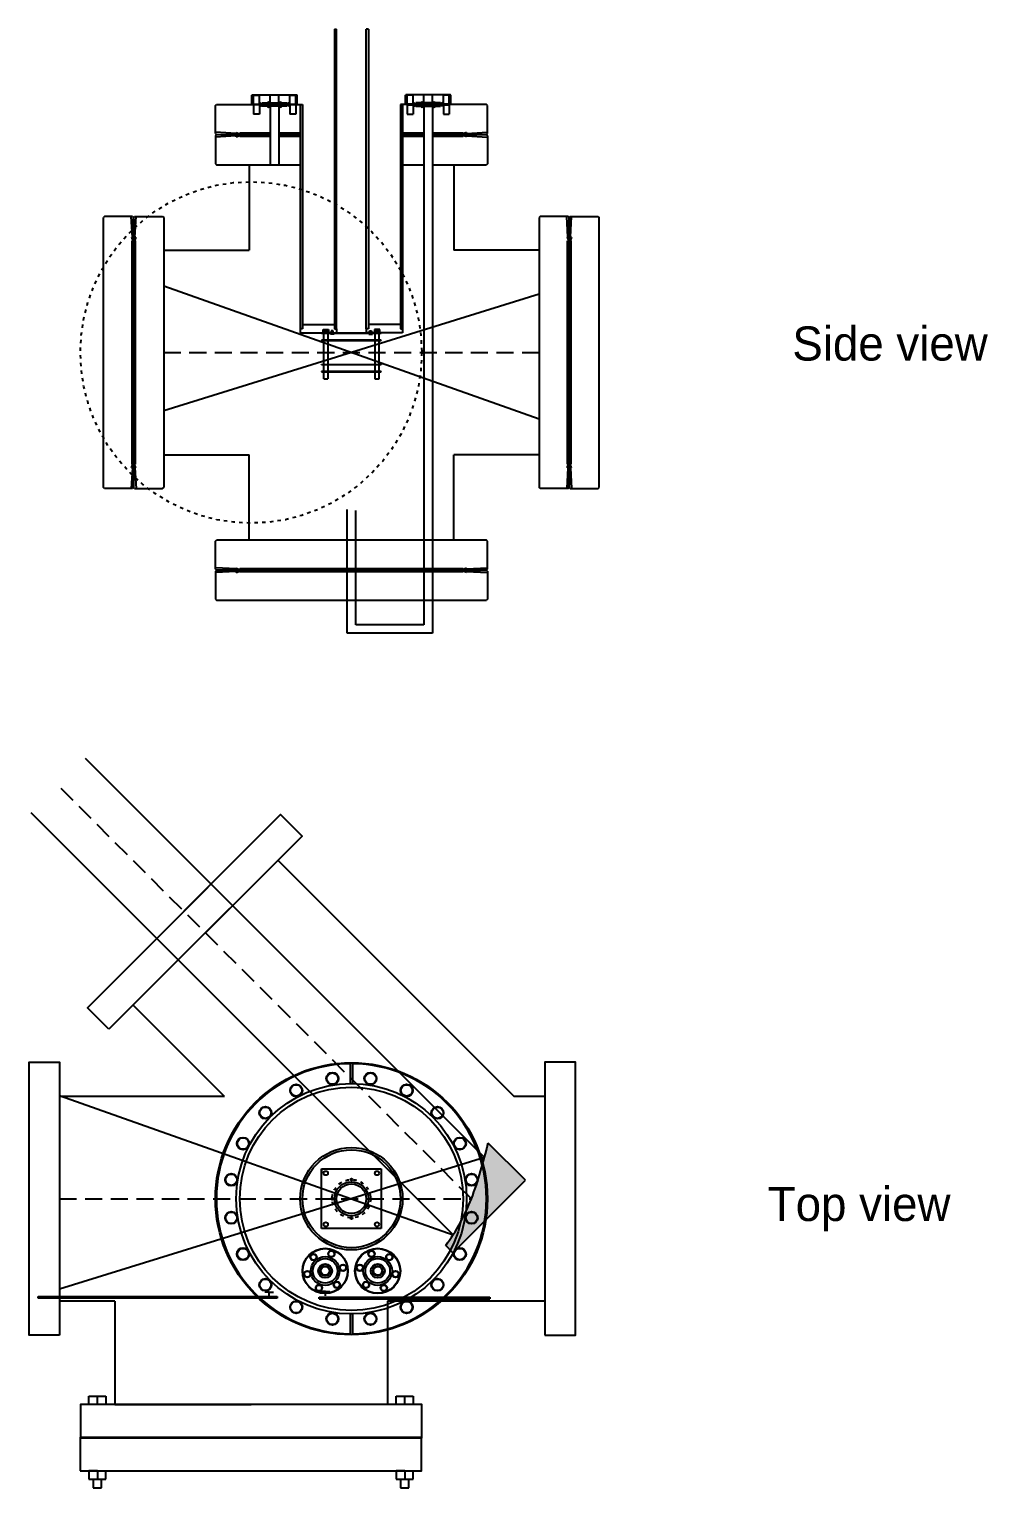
# Model space of a CAD drawing. Header units: inches. Extents: x -25 to 257, y -83 to 99.
# Drawn here: x 173.29 to 201.37, y 51.95 to 94.68 of the extents above; entities that cross this region are included whole.
import ezdxf

# ---------------------------------------------------------------- set-up
doc = ezdxf.new("R2010")
doc.units = ezdxf.units.IN
doc.header["$MEASUREMENT"] = 0
doc.linetypes.add('DASHED', pattern=[0.75, 0.5, -0.25])
doc.linetypes.add('DOT2', pattern=[0.125, 0, -0.125])
doc.layers.add('3INCH', color=92, linetype='Continuous')

# ---------------------------------------------------------------- blocks, each defined once
blk = doc.blocks.new('slit01-1')
h = blk.add_hatch()
h.set_pattern_fill('ANSI31', color=256, style=0)
h.paths.add_polyline_path([(70.311, 30.318), (75.311, 30.318), (75.311, 30.268), (70.311, 30.268)])
blk.add_hatch(color=256).paths.add_polyline_path([(70.311, 30.318), (75.311, 30.318), (75.311, 30.268), (70.311, 30.268)])
for p, q in [((70.311, 30.268), (70.311, 30.318)), ((70.311, 30.318), (75.311, 30.318)), ((70.311, 30.268), (75.311, 30.268)), ((75.311, 30.318), (75.311, 30.268))]:
    blk.add_line(p, q)
blk = doc.blocks.new('slit01-2')
blk.add_hatch(color=256).paths.add_polyline_path([(62.511, 30.318), (69.511, 30.318), (69.511, 30.268), (62.511, 30.268)])
for p, q in [((62.511, 30.268), (62.511, 30.318)), ((62.511, 30.318), (69.511, 30.318)), ((69.511, 30.268), (62.511, 30.268)), ((69.511, 30.318), (69.511, 30.268))]:
    blk.add_line(p, q)

msp = doc.modelspace()

# ---------------------------------------------------------------- hatches: boundary and pattern name
h = msp.add_hatch(color=256)
h.dxf.hatch_style = 1
h.set_gradient(color1=(255, 127, 0), color2=(255, 255, 0), tint=1)
edge = h.paths.add_edge_path()
edge.add_spline(control_points=[(186.73726, 62.05047), (186.59608, 61.49989), (186.32535, 60.4441), (185.80389, 59.4697), (185.49275, 59.05233)], knot_values=[0.9878447, 0.9878447, 0.9878447, 0.9878447, 2.69001425, 4.25192755, 4.25192755, 4.25192755, 4.25192755], degree=3, periodic=0)
edge.add_line((185.49275, 59.05233), (185.70488, 58.8402))
edge.add_line((185.70488, 58.8402), (187.8262, 60.96152))
edge.add_line((187.8262, 60.96152), (186.73726, 62.05047))

# ---------------------------------------------------------------- linework, layer by layer
for p, q in [((182.23178, 94.6824), (182.23178, 86.0324)), ((182.23178, 94.6824), (182.29678, 94.6824)), ((182.29678, 85.9074), (182.29678, 94.6824)), ((183.23178, 94.6824), (183.16678, 94.6824)), ((183.16678, 85.9074), (183.16678, 94.6824)), ((183.23178, 94.6824), (183.23178, 86.0324)), ((181.23178, 92.4724), (181.23178, 85.9074)), ((181.23178, 92.4724), (181.29678, 92.4724)), ((181.29678, 92.4724), (181.29678, 86.0324)), ((184.23178, 92.4724), (184.16678, 92.4724)), ((184.16678, 92.4724), (184.16678, 86.0324)), ((184.23178, 92.4724), (184.23178, 85.9074)), ((179.73178, 90.7124), (179.73178, 88.2124)), ((185.73178, 90.7124), (185.73178, 88.2124)), ((177.23178, 88.2124), (179.73178, 88.2124)), ((188.23178, 88.2124), (185.73178, 88.2124)), ((181.29678, 85.9074), (181.23178, 85.9074)), ((181.23178, 85.9074), (181.23178, 85.7824)), ((181.29678, 86.0324), (182.23178, 86.0324)), ((181.29678, 86.0324), (181.29678, 85.9074)), ((182.23178, 86.0324), (182.23178, 85.9074)), ((182.23178, 85.9074), (182.29678, 85.9074)), ((182.29678, 85.9074), (182.29678, 85.7824)), ((183.23178, 85.9074), (183.16678, 85.9074)), ((183.16678, 85.9074), (183.16678, 85.7824)), ((184.16678, 86.0324), (183.23178, 86.0324)), ((183.23178, 86.0324), (183.23178, 85.9074)), ((184.16678, 86.0324), (184.16678, 85.9074)), ((184.16678, 85.9074), (184.23178, 85.9074)), ((184.23178, 85.9074), (184.23178, 85.7824)), ((181.23178, 85.7824), (182.29678, 85.7824)), ((181.85678, 85.7724), (181.85678, 85.7824)), ((181.85678, 85.7824), (183.60678, 85.7824)), ((183.60678, 85.7724), (181.85678, 85.7724)), ((183.60678, 85.5724), (181.85678, 85.5724)), ((181.85678, 85.5724), (181.85678, 85.5624)), ((181.85678, 85.5624), (183.60678, 85.5624)), ((181.90365, 85.7824), (181.90365, 85.8824)), ((181.90365, 85.8824), (182.0599, 85.8824)), ((181.9193, 84.4424), (181.9193, 85.8324)), ((181.9193, 85.8324), (182.0443, 85.8324)), ((182.10678, 85.7824), (182.04428, 85.7824)), ((182.0443, 85.8324), (182.0443, 84.4424)), ((182.0599, 85.8824), (182.0599, 85.7824)), ((182.11428, 85.7474), (182.11428, 85.7724)), ((182.22428, 85.7474), (182.11428, 85.7474)), ((182.19928, 85.8449), (182.13928, 85.8449)), ((182.13928, 85.8449), (182.13928, 85.7824)), ((182.19928, 85.7824), (182.19928, 85.8449)), ((182.22428, 85.7474), (182.22428, 85.7724)), ((184.23178, 85.7824), (183.16678, 85.7824)), ((183.23928, 85.7474), (183.23928, 85.7724)), ((183.23928, 85.7474), (183.34928, 85.7474)), ((183.26428, 85.7824), (183.26428, 85.8449)), ((183.26428, 85.8449), (183.32428, 85.8449)), ((183.32428, 85.8449), (183.32428, 85.7824)), ((183.34928, 85.7474), (183.34928, 85.7724)), ((183.5599, 85.8824), (183.40365, 85.8824)), ((183.40365, 85.8824), (183.40365, 85.7824)), ((183.54425, 85.8324), (183.41925, 85.8324)), ((183.41925, 85.8324), (183.41925, 84.4424)), ((183.54425, 84.4424), (183.54425, 85.8324)), ((183.5599, 85.7824), (183.5599, 85.8824)), ((183.60678, 85.7824), (183.60678, 85.7724)), ((183.60678, 85.5624), (183.60678, 85.5724)), ((181.85678, 84.8524), (181.85678, 84.8624)), ((181.85678, 84.8624), (183.60678, 84.8624)), ((183.60678, 84.8524), (181.85678, 84.8524)), ((183.60678, 84.6524), (181.85678, 84.6524)), ((181.85678, 84.6524), (181.85678, 84.6424)), ((181.85678, 84.6424), (183.60678, 84.6424)), ((182.10678, 84.6424), (182.04428, 84.6424)), ((183.60678, 84.8624), (183.60678, 84.8524)), ((183.60678, 84.6424), (183.60678, 84.6524)), ((181.9193, 84.4424), (182.0443, 84.4424)), ((183.41925, 84.4424), (183.54425, 84.4424)), ((177.23178, 82.2124), (179.73178, 82.2124)), ((179.73178, 79.7124), (179.73178, 82.2124)), ((188.23178, 82.2124), (185.73178, 82.2124)), ((185.73178, 79.7124), (185.73178, 82.2124)), ((182.60678, 76.98691), (182.60678, 80.60972)), ((182.85678, 77.23691), (182.85678, 80.58407)), ((185.10778, 76.98691), (182.60678, 76.98691)), ((184.85578, 77.23691), (182.85678, 77.23691)), ((187.8262, 60.96152), (186.73726, 62.05047)), ((181.85678, 59.54587), (181.85678, 61.29587)), ((181.85678, 61.29587), (183.60678, 61.29587)), ((181.85678, 61.29587), (181.85678, 61.17087)), ((183.60678, 61.29587), (183.60678, 59.54587)), ((185.70488, 58.8402), (187.8262, 60.96152)), ((183.60678, 59.54587), (181.85678, 59.54587)), ((185.70488, 58.8402), (185.49275, 59.05233)), ((181.97365, 57.70641), (181.84865, 57.70641)), ((181.97365, 57.58141), (181.97365, 57.70641)), ((181.97365, 57.70641), (182.09865, 57.70641)), ((180.32022, 57.68333), (180.19522, 57.68333)), ((180.32022, 57.55833), (180.32022, 57.68333)), ((180.32022, 57.68333), (180.44522, 57.68333)), ((175.03862, 54.39087), (175.03862, 54.64087)), ((175.03862, 54.64087), (175.53862, 54.64087)), ((175.28862, 54.39087), (175.28862, 54.64087)), ((175.53862, 54.64087), (175.53862, 54.39087)), ((175.79835, 54.39087), (179.79835, 54.39087)), ((184.04178, 54.39087), (184.04178, 54.64087)), ((184.04178, 54.64087), (184.54178, 54.64087)), ((184.29178, 54.39087), (184.29178, 54.64087)), ((184.54178, 54.39087), (184.29178, 54.39087)), ((184.54178, 54.64087), (184.54178, 54.39087)), ((174.78888, 52.45368), (175.28888, 52.45368)), ((175.28862, 52.45468), (175.03862, 52.45468)), ((175.03862, 52.45468), (175.03862, 52.20468)), ((175.03862, 52.45468), (175.53862, 52.45468)), ((175.03862, 52.20468), (175.53862, 52.20468)), ((175.03862, 52.20468), (175.16362, 52.20468)), ((175.16362, 52.20468), (175.16362, 51.95468)), ((175.28862, 52.45468), (175.28862, 52.20468)), ((175.41362, 51.95468), (175.41362, 52.20468)), ((175.53862, 52.20468), (175.53862, 52.45468)), ((183.79178, 52.45368), (184.29178, 52.45368)), ((184.29178, 52.45368), (184.04178, 52.45368)), ((184.04178, 52.45368), (184.04178, 52.20368)), ((184.04178, 52.45368), (184.54178, 52.45368)), ((184.04178, 52.20368), (184.54178, 52.20368)), ((184.04178, 52.20368), (184.16678, 52.20368)), ((184.16678, 52.20368), (184.16678, 51.95368)), ((184.29178, 52.45368), (184.29178, 52.20368)), ((184.41678, 51.95368), (184.41678, 52.20368)), ((184.54178, 52.20368), (184.54178, 52.45368)), ((175.16362, 51.95468), (175.41362, 51.95468)), ((184.16678, 51.95368), (184.41678, 51.95368))]:
    msp.add_line(p, q)
at = {"color": 7, "linetype": 'Continuous'}
for p, q in [((179.81678, 92.7474), (179.82678, 92.7574)), ((179.81678, 92.4824), (179.81678, 92.7474)), ((179.82678, 92.7574), (181.13678, 92.7574)), ((179.86478, 92.7474), (179.85478, 92.7574)), ((179.86478, 92.4824), (179.86478, 92.7474)), ((179.86478, 92.7474), (180.03678, 92.7474)), ((180.03678, 92.7474), (180.04678, 92.7574)), ((180.03678, 92.4824), (180.03678, 92.7474)), ((180.35578, 92.5224), (180.35578, 92.7574)), ((180.60778, 92.5224), (180.60778, 92.7574)), ((180.92678, 92.7474), (180.91678, 92.7574)), ((180.92678, 92.7474), (181.09878, 92.7474)), ((180.92678, 92.4824), (180.92678, 92.7474)), ((181.09878, 92.7474), (181.10878, 92.7574)), ((181.09878, 92.4824), (181.09878, 92.7474)), ((181.14678, 92.7474), (181.13678, 92.7574)), ((181.14678, 92.4824), (181.14678, 92.7474)), ((184.31678, 92.7474), (184.32678, 92.7574)), ((184.31678, 92.4824), (184.31678, 92.7474)), ((185.63678, 92.7574), (184.32678, 92.7574)), ((184.36478, 92.7474), (184.35478, 92.7574)), ((184.53678, 92.7474), (184.36478, 92.7474)), ((184.36478, 92.4824), (184.36478, 92.7474)), ((184.53678, 92.7474), (184.54678, 92.7574)), ((184.53678, 92.4824), (184.53678, 92.7474)), ((184.85578, 92.5224), (184.85578, 92.7574)), ((185.10778, 92.5224), (185.10778, 92.7574)), ((185.42678, 92.7474), (185.41678, 92.7574)), ((185.42678, 92.4824), (185.42678, 92.7474)), ((185.59878, 92.7474), (185.42678, 92.7474)), ((185.59878, 92.7474), (185.60878, 92.7574)), ((185.59878, 92.4824), (185.59878, 92.7474)), ((185.64678, 92.7474), (185.63678, 92.7574)), ((185.64678, 92.4824), (185.64678, 92.7474)), ((178.74678, 92.4424), (178.77678, 92.4724)), ((178.74678, 91.66242), (178.74678, 92.4424)), ((178.77678, 92.4724), (181.23178, 92.4724)), ((179.82678, 92.4724), (179.81678, 92.4824)), ((179.82678, 92.4724), (181.13678, 92.4724)), ((179.85478, 92.4724), (179.86478, 92.4824)), ((179.85478, 92.4724), (179.86478, 92.4624)), ((179.86478, 92.4824), (180.03678, 92.4824)), ((180.03678, 92.4624), (179.86478, 92.4624)), ((179.86478, 92.4624), (179.86478, 92.1974)), ((180.04678, 92.4724), (180.03678, 92.4824)), ((180.04678, 92.4724), (180.03678, 92.4624)), ((180.03678, 92.4624), (180.03678, 92.1974)), ((180.05978, 92.52097), (180.05978, 92.4724)), ((180.05978, 92.52097), (180.12178, 92.4984)), ((180.05978, 92.42384), (180.05978, 92.4724)), ((180.05978, 92.42384), (180.12178, 92.4464)), ((180.12178, 92.5224), (180.12178, 92.4984)), ((180.12178, 92.5224), (180.84178, 92.5224)), ((180.84178, 92.4984), (180.12178, 92.4984)), ((180.12178, 92.4464), (180.84178, 92.4464)), ((180.12178, 92.4224), (180.12178, 92.4464)), ((180.84178, 92.4224), (180.12178, 92.4224)), ((180.35578, 92.4224), (180.35578, 90.7124)), ((180.60778, 92.4224), (180.60778, 90.7124)), ((180.84178, 92.5224), (180.84178, 92.4984)), ((180.90378, 92.52097), (180.84178, 92.4984)), ((180.84178, 92.4224), (180.84178, 92.4464)), ((180.90378, 92.42384), (180.84178, 92.4464)), ((180.90378, 92.52097), (180.90378, 92.4724)), ((180.90378, 92.42384), (180.90378, 92.4724)), ((180.91678, 92.4724), (180.92678, 92.4824)), ((180.91678, 92.4724), (180.92678, 92.4624)), ((180.92678, 92.4824), (181.09878, 92.4824)), ((180.92678, 92.4624), (180.92678, 92.1974)), ((181.09878, 92.4624), (180.92678, 92.4624)), ((181.10878, 92.4724), (181.09878, 92.4824)), ((181.10878, 92.4724), (181.09878, 92.4624)), ((181.09878, 92.4624), (181.09878, 92.1974)), ((181.13678, 92.4724), (181.14678, 92.4824)), ((186.68678, 92.4724), (184.23178, 92.4724)), ((184.32678, 92.4724), (184.31678, 92.4824)), ((185.63678, 92.4724), (184.32678, 92.4724)), ((184.35478, 92.4724), (184.36478, 92.4824)), ((184.35478, 92.4724), (184.36478, 92.4624)), ((184.53678, 92.4824), (184.36478, 92.4824)), ((184.36478, 92.4624), (184.36478, 92.1974)), ((184.36478, 92.4624), (184.53678, 92.4624)), ((184.54678, 92.4724), (184.53678, 92.4824)), ((184.54678, 92.4724), (184.53678, 92.4624)), ((184.53678, 92.4624), (184.53678, 92.1974)), ((184.55978, 92.52097), (184.62178, 92.4984)), ((184.55978, 92.52097), (184.55978, 92.4724)), ((184.55978, 92.42384), (184.55978, 92.4724)), ((184.55978, 92.42384), (184.62178, 92.4464)), ((185.34178, 92.5224), (184.62178, 92.5224)), ((184.62178, 92.5224), (184.62178, 92.4984)), ((184.62178, 92.4984), (185.34178, 92.4984)), ((184.62178, 92.4224), (184.62178, 92.4464)), ((185.34178, 92.4464), (184.62178, 92.4464)), ((184.62178, 92.4224), (185.34178, 92.4224)), ((184.85578, 92.4224), (184.85578, 77.23691)), ((184.85578, 92.4224), (184.85578, 91.5924)), ((185.10778, 92.4224), (185.10778, 76.98691)), ((185.10778, 92.4224), (185.10778, 91.5924)), ((185.34178, 92.5224), (185.34178, 92.4984)), ((185.40378, 92.52097), (185.34178, 92.4984)), ((185.40378, 92.42384), (185.34178, 92.4464)), ((185.34178, 92.4224), (185.34178, 92.4464)), ((185.40378, 92.52097), (185.40378, 92.4724)), ((185.40378, 92.42384), (185.40378, 92.4724)), ((185.41678, 92.4724), (185.42678, 92.4824)), ((185.41678, 92.4724), (185.42678, 92.4624)), ((185.59878, 92.4824), (185.42678, 92.4824)), ((185.42678, 92.4624), (185.59878, 92.4624)), ((185.42678, 92.4624), (185.42678, 92.1974)), ((185.60878, 92.4724), (185.59878, 92.4824)), ((185.60878, 92.4724), (185.59878, 92.4624)), ((185.59878, 92.4624), (185.59878, 92.1974)), ((185.63678, 92.4724), (185.64678, 92.4824)), ((186.71678, 92.4424), (186.68678, 92.4724)), ((186.71678, 91.66242), (186.71678, 92.4424)), ((180.03678, 92.1974), (179.86478, 92.1974)), ((181.09878, 92.1974), (180.92678, 92.1974)), ((184.36478, 92.1974), (184.53678, 92.1974)), ((185.42678, 92.1974), (185.59878, 92.1974)), ((179.35678, 91.63045), (178.74678, 91.66242)), ((179.35678, 91.55436), (178.74678, 91.52239)), ((178.74678, 91.52239), (178.74678, 90.7424)), ((178.7469, 91.6224), (178.7469, 91.66242)), ((178.7469, 91.6224), (178.7769, 91.5924)), ((178.7769, 91.5924), (178.7469, 91.5624)), ((178.7469, 91.5624), (178.7469, 91.52239)), ((178.7769, 91.5924), (180.35578, 91.5924)), ((178.7769, 91.5924), (180.35578, 91.5924)), ((178.7769, 91.5924), (180.35578, 91.5924)), ((179.35678, 91.65662), (179.35678, 91.63045)), ((179.35678, 91.65662), (179.46178, 91.6184)), ((179.35678, 91.52819), (179.46178, 91.5664)), ((179.35678, 91.52819), (179.35678, 91.55436)), ((179.35692, 91.63045), (179.35692, 91.5924)), ((179.35692, 91.55436), (179.35692, 91.5924)), ((179.46178, 91.6424), (179.46178, 91.6184)), ((179.46178, 91.6424), (180.35578, 91.6424)), ((179.46178, 91.6184), (180.35578, 91.6184)), ((179.46178, 91.5424), (179.46178, 91.5664)), ((180.35578, 91.5664), (179.46178, 91.5664)), ((180.35578, 91.5424), (179.46178, 91.5424)), ((180.60778, 91.6424), (181.23178, 91.6424)), ((180.60778, 91.6184), (181.23178, 91.6184)), ((180.60778, 91.5924), (181.23178, 91.5924)), ((180.60778, 91.5924), (181.23178, 91.5924)), ((180.60778, 91.5924), (181.23178, 91.5924)), ((181.23178, 91.5664), (180.60778, 91.5664)), ((181.23178, 91.5424), (180.60778, 91.5424)), ((184.23178, 91.6424), (184.85578, 91.6424)), ((184.23178, 91.6184), (184.85578, 91.6184)), ((184.23178, 91.5924), (184.85578, 91.5924)), ((184.23178, 91.5924), (184.85578, 91.5924)), ((184.23178, 91.5924), (184.85578, 91.5924)), ((184.85578, 91.5664), (184.23178, 91.5664)), ((184.85578, 91.5424), (184.23178, 91.5424)), ((185.10778, 91.6424), (186.00178, 91.6424)), ((185.10778, 91.6184), (186.00178, 91.6184)), ((185.10778, 91.5924), (186.68666, 91.5924)), ((185.10778, 91.5924), (186.68666, 91.5924)), ((185.10778, 91.5924), (186.68666, 91.5924)), ((186.00178, 91.5664), (185.10778, 91.5664)), ((186.00178, 91.5424), (185.10778, 91.5424)), ((186.10678, 91.65662), (186.00178, 91.6184)), ((186.00178, 91.6424), (186.00178, 91.6184)), ((186.00178, 91.5424), (186.00178, 91.5664)), ((186.10678, 91.52819), (186.00178, 91.5664)), ((186.10663, 91.63045), (186.10663, 91.5924)), ((186.10663, 91.55436), (186.10663, 91.5924)), ((186.10678, 91.63045), (186.71678, 91.66242)), ((186.10678, 91.65662), (186.10678, 91.63045)), ((186.10678, 91.52819), (186.10678, 91.55436)), ((186.10678, 91.55436), (186.71678, 91.52239)), ((186.68666, 91.5924), (186.71666, 91.6224)), ((186.71666, 91.5624), (186.68666, 91.5924)), ((186.71666, 91.6224), (186.71666, 91.66242)), ((186.71666, 91.5624), (186.71666, 91.52239)), ((186.71678, 91.52239), (186.71678, 90.7424)), ((178.74678, 90.7424), (178.77678, 90.7124)), ((178.77678, 90.7124), (181.23178, 90.7124)), ((184.23178, 90.7124), (184.85578, 90.7124)), ((185.10778, 90.7124), (186.68678, 90.7124)), ((186.71678, 90.7424), (186.68678, 90.7124)), ((175.50178, 89.1974), (175.47178, 89.1674)), ((175.47178, 81.2574), (175.47178, 89.1674)), ((176.28176, 89.1974), (175.50178, 89.1974)), ((176.31373, 88.5874), (176.28176, 89.1974)), ((176.32178, 89.19728), (176.28177, 89.19728)), ((176.32178, 89.19728), (176.35178, 89.16728)), ((176.35178, 89.16728), (176.38178, 89.19728)), ((176.35178, 89.16728), (176.35178, 81.25753)), ((176.35178, 81.25753), (176.35178, 89.16728)), ((176.38178, 89.19728), (176.42179, 89.19728)), ((176.38983, 88.5874), (176.4218, 89.1974)), ((176.4218, 89.1974), (177.20178, 89.1974)), ((177.20178, 89.1974), (177.23178, 89.1674)), ((177.23178, 89.1674), (177.23178, 81.2574)), ((188.26178, 89.1974), (188.23178, 89.1674)), ((188.23178, 89.1674), (188.23178, 81.2574)), ((189.04176, 89.1974), (188.26178, 89.1974)), ((189.07373, 88.5874), (189.04176, 89.1974)), ((189.08178, 89.19728), (189.04177, 89.19728)), ((189.11178, 89.16728), (189.08178, 89.19728)), ((189.14178, 89.19728), (189.11178, 89.16728)), ((189.11178, 89.16728), (189.11178, 81.25753)), ((189.11178, 81.25753), (189.11178, 89.16728)), ((189.14178, 89.19728), (189.18179, 89.19728)), ((189.14983, 88.5874), (189.1818, 89.1974)), ((189.1818, 89.1974), (189.96178, 89.1974)), ((189.96178, 89.1974), (189.99178, 89.1674)), ((189.99178, 81.2574), (189.99178, 89.1674)), ((176.28756, 88.5874), (176.31373, 88.5874)), ((176.28756, 88.5874), (176.32578, 88.4824)), ((176.30178, 88.4824), (176.32578, 88.4824)), ((176.30178, 88.4824), (176.30178, 81.9424)), ((176.31374, 88.58726), (176.35178, 88.58726)), ((176.32578, 88.4824), (176.32578, 81.9424)), ((176.38982, 88.58726), (176.35178, 88.58726)), ((176.416, 88.5874), (176.37778, 88.4824)), ((176.37778, 81.9424), (176.37778, 88.4824)), ((176.40178, 88.4824), (176.37778, 88.4824)), ((176.416, 88.5874), (176.38983, 88.5874)), ((176.40178, 81.9424), (176.40178, 88.4824)), ((189.04756, 88.5874), (189.08578, 88.4824)), ((189.04756, 88.5874), (189.07373, 88.5874)), ((189.06178, 81.9424), (189.06178, 88.4824)), ((189.06178, 88.4824), (189.08578, 88.4824)), ((189.07374, 88.58726), (189.11178, 88.58726)), ((189.08578, 81.9424), (189.08578, 88.4824)), ((189.14982, 88.58726), (189.11178, 88.58726)), ((189.176, 88.5874), (189.13778, 88.4824)), ((189.16178, 88.4824), (189.13778, 88.4824)), ((189.13778, 88.4824), (189.13778, 81.9424)), ((189.176, 88.5874), (189.14983, 88.5874)), ((189.16178, 88.4824), (189.16178, 81.9424)), ((176.31373, 81.8374), (176.28176, 81.2274)), ((176.28756, 81.8374), (176.32578, 81.9424)), ((176.28756, 81.8374), (176.31373, 81.8374)), ((176.30178, 81.9424), (176.32578, 81.9424)), ((176.31374, 81.83755), (176.35178, 81.83755)), ((176.38982, 81.83755), (176.35178, 81.83755)), ((176.40178, 81.9424), (176.37778, 81.9424)), ((176.416, 81.8374), (176.37778, 81.9424)), ((176.416, 81.8374), (176.38983, 81.8374)), ((176.38983, 81.8374), (176.4218, 81.2274)), ((189.07373, 81.8374), (189.04176, 81.2274)), ((189.04756, 81.8374), (189.08578, 81.9424)), ((189.04756, 81.8374), (189.07373, 81.8374)), ((189.06178, 81.9424), (189.08578, 81.9424)), ((189.07374, 81.83755), (189.11178, 81.83755)), ((189.14982, 81.83755), (189.11178, 81.83755)), ((189.176, 81.8374), (189.13778, 81.9424)), ((189.16178, 81.9424), (189.13778, 81.9424)), ((189.14983, 81.8374), (189.1818, 81.2274)), ((189.176, 81.8374), (189.14983, 81.8374)), ((175.50178, 81.2274), (175.47178, 81.2574)), ((176.28176, 81.2274), (175.50178, 81.2274)), ((176.32178, 81.22753), (176.28177, 81.22753)), ((176.35178, 81.25753), (176.32178, 81.22753)), ((176.38178, 81.22753), (176.35178, 81.25753)), ((176.38178, 81.22753), (176.42179, 81.22753)), ((176.4218, 81.2274), (177.20178, 81.2274)), ((177.20178, 81.2274), (177.23178, 81.2574)), ((188.26178, 81.2274), (188.23178, 81.2574)), ((189.04176, 81.2274), (188.26178, 81.2274)), ((189.08178, 81.22753), (189.04177, 81.22753)), ((189.08178, 81.22753), (189.11178, 81.25753)), ((189.11178, 81.25753), (189.14178, 81.22753)), ((189.14178, 81.22753), (189.18179, 81.22753)), ((189.1818, 81.2274), (189.96178, 81.2274)), ((189.96178, 81.2274), (189.99178, 81.2574)), ((178.74678, 79.6824), (178.77678, 79.7124)), ((178.74678, 78.90242), (178.74678, 79.6824)), ((186.68678, 79.7124), (178.77678, 79.7124)), ((186.71678, 79.6824), (186.68678, 79.7124)), ((186.71678, 78.90242), (186.71678, 79.6824)), ((179.35678, 78.87045), (178.74678, 78.90242)), ((179.35678, 78.79436), (178.74678, 78.76239)), ((178.74678, 78.76239), (178.74678, 77.9824)), ((178.7469, 78.8624), (178.7469, 78.90242)), ((178.7469, 78.8624), (178.7769, 78.8324)), ((178.7769, 78.8324), (178.7469, 78.8024)), ((178.7469, 78.8024), (178.7469, 78.76239)), ((186.68666, 78.8324), (178.7769, 78.8324)), ((178.7769, 78.8324), (186.68666, 78.8324)), ((179.35678, 78.89662), (179.35678, 78.87045)), ((179.35678, 78.89662), (179.46178, 78.8584)), ((179.35678, 78.76819), (179.46178, 78.8064)), ((179.35678, 78.76819), (179.35678, 78.79436)), ((179.35692, 78.87045), (179.35692, 78.8324)), ((179.35692, 78.79436), (179.35692, 78.8324)), ((179.46178, 78.8824), (179.46178, 78.8584)), ((179.46178, 78.8824), (186.00178, 78.8824)), ((179.46178, 78.8584), (186.00178, 78.8584)), ((186.00178, 78.8064), (179.46178, 78.8064)), ((179.46178, 78.7824), (179.46178, 78.8064)), ((186.00178, 78.7824), (179.46178, 78.7824)), ((186.10678, 78.89662), (186.00178, 78.8584)), ((186.00178, 78.8824), (186.00178, 78.8584)), ((186.00178, 78.7824), (186.00178, 78.8064)), ((186.10678, 78.76819), (186.00178, 78.8064)), ((186.10663, 78.87045), (186.10663, 78.8324)), ((186.10663, 78.79436), (186.10663, 78.8324)), ((186.10678, 78.87045), (186.71678, 78.90242)), ((186.10678, 78.89662), (186.10678, 78.87045)), ((186.10678, 78.76819), (186.10678, 78.79436)), ((186.10678, 78.79436), (186.71678, 78.76239)), ((186.68666, 78.8324), (186.71666, 78.8624)), ((186.71666, 78.8024), (186.68666, 78.8324)), ((186.71666, 78.8624), (186.71666, 78.90242)), ((186.71666, 78.8024), (186.71666, 78.76239)), ((186.71678, 78.76239), (186.71678, 77.9824)), ((178.74678, 77.9824), (178.77678, 77.9524)), ((178.77678, 77.9524), (186.68678, 77.9524)), ((186.71678, 77.9824), (186.68678, 77.9524)), ((182.70053, 63.79572), (182.70053, 64.40575)), ((182.76303, 64.40575), (182.76303, 63.79572)), ((182.70053, 56.43599), (182.70053, 57.04601)), ((182.76303, 57.04601), (182.76303, 56.43599))]:
    msp.add_line(p, q, dxfattribs=at)
at = {"color": 1}
for p, q in [((177.23178, 87.1609), (188.23178, 83.26391)), ((188.23178, 86.9183), (177.23178, 83.50651)), ((174.93026, 73.32713), (186.62805, 61.62935)), ((173.33927, 71.73614), (185.70945, 59.36597)), ((177.11689, 68.13675), (178.531, 69.55086)), ((177.11689, 68.13675), (178.531, 69.55086)), ((179.16033, 68.92153), (177.74611, 67.50732)), ((179.16033, 68.92153), (177.74611, 67.50732)), ((174.18178, 63.44989), (185.70945, 59.36597)), ((186.62805, 61.62935), (174.18178, 57.76897))]:
    msp.add_line(p, q, dxfattribs=at)
at = {"color": 1, "linetype": 'DASHED'}
for p, q in [((177.23178, 85.2124), (188.23178, 85.2124)), ((186.24553, 60.42087), (174.13477, 72.53164)), ((174.18178, 60.42087), (186.24553, 60.42087))]:
    msp.add_line(p, q, dxfattribs=at)
at = {"linetype": 'DOT2'}
for centre, radius in [((179.79178, 85.2124), 5), ((182.73178, 60.42087), 0.5625)]:
    msp.add_circle(centre, radius, dxfattribs=at)
at = {"color": 7, "linetype": 'Continuous'}
for centre, radius in [((182.73178, 60.42087), 3.985), ((182.17425, 63.94099), 0.181), ((182.17425, 63.94099), 0.166), ((183.28931, 63.94099), 0.181), ((183.28931, 63.94099), 0.166), ((182.73178, 60.42087), 3.375), ((182.73178, 60.42087), 3.27), ((181.11376, 63.59642), 0.181), ((181.11376, 63.59642), 0.166), ((184.3498, 63.59642), 0.181), ((184.3498, 63.59642), 0.166), ((180.21165, 62.941), 0.181), ((180.21165, 62.941), 0.166), ((185.25191, 62.941), 0.181), ((185.25191, 62.941), 0.166), ((179.55623, 62.03889), 0.181), ((179.55623, 62.03889), 0.166), ((185.90733, 62.03889), 0.181), ((185.90733, 62.03889), 0.166), ((179.21166, 60.9784), 0.181), ((179.21166, 60.9784), 0.166), ((186.2519, 60.9784), 0.181), ((186.2519, 60.9784), 0.166), ((179.21166, 59.86334), 0.181), ((179.21166, 59.86334), 0.166), ((186.2519, 59.86334), 0.181), ((186.2519, 59.86334), 0.166), ((179.55623, 58.80285), 0.181), ((179.55623, 58.80285), 0.166), ((181.96223, 58.30656), 0.665), ((183.50132, 58.30656), 0.665), ((185.90733, 58.80285), 0.181), ((185.90733, 58.80285), 0.166), ((181.96223, 58.30656), 0.655), ((181.62091, 58.71333), 0.096), ((181.62091, 58.71333), 0.086), ((181.96223, 58.30656), 0.422), ((181.96223, 58.30656), 0.36), ((182.14385, 58.80554), 0.096), ((182.14385, 58.80554), 0.086), ((183.50132, 58.30656), 0.655), ((183.50132, 58.30656), 0.422), ((183.50132, 58.30656), 0.36), ((183.31971, 58.80554), 0.096), ((183.31971, 58.80554), 0.086), ((183.84264, 58.71333), 0.096), ((183.84264, 58.71333), 0.086), ((181.4393, 58.21435), 0.096), ((181.4393, 58.21435), 0.086), ((181.96223, 58.30656), 0.20501), ((181.96223, 58.30656), 0.14699), ((181.96223, 58.30656), 0.126), ((182.48517, 58.39877), 0.096), ((182.48517, 58.39877), 0.086), ((182.97839, 58.39877), 0.096), ((182.97839, 58.39877), 0.086), ((183.50132, 58.30656), 0.20501), ((183.50132, 58.30656), 0.14699), ((183.50132, 58.30656), 0.126), ((184.02426, 58.21435), 0.096), ((184.02426, 58.21435), 0.086), ((180.21165, 57.90074), 0.181), ((180.21165, 57.90074), 0.166), ((181.78062, 57.80758), 0.096), ((181.78062, 57.80758), 0.086), ((182.30355, 57.89979), 0.096), ((182.30355, 57.89979), 0.086), ((183.16, 57.89979), 0.096), ((183.16, 57.89979), 0.086), ((183.68294, 57.80758), 0.096), ((183.68294, 57.80758), 0.086), ((185.25191, 57.90074), 0.181), ((185.25191, 57.90074), 0.166), ((181.11376, 57.24532), 0.181), ((181.11376, 57.24532), 0.166), ((184.3498, 57.24532), 0.181), ((184.3498, 57.24532), 0.166), ((182.17425, 56.90075), 0.181), ((182.17425, 56.90075), 0.166), ((183.28931, 56.90075), 0.181), ((183.28931, 56.90075), 0.166)]:
    msp.add_circle(centre, radius, dxfattribs=at)
for centre, radius in [((182.73178, 60.42087), 1.5), ((182.73178, 60.42087), 1.435), ((181.98178, 61.17087), 0.0625), ((183.48178, 61.17087), 0.0625), ((182.73178, 60.42087), 0.5), ((182.73178, 60.42087), 0.435), ((182.73178, 60.98337), 0.03), ((182.16928, 60.42087), 0.03), ((183.29428, 60.42087), 0.03), ((182.73178, 59.85837), 0.03), ((181.98178, 59.67087), 0.0625), ((183.48178, 59.67087), 0.0625)]:
    msp.add_circle(centre, radius)
for centre, radius, start, end in [((180.30578, 92.51476), 0.03, 14.772968, 165.227032), ((180.30578, 92.43005), 0.03, 194.772968, 345.227032), ((180.65778, 92.51476), 0.03, 14.772968, 165.227032), ((180.65778, 92.43005), 0.03, 194.772968, 345.227032), ((184.80578, 92.51476), 0.03, 14.772968, 165.227032), ((184.80578, 92.43005), 0.03, 194.772968, 345.227032), ((185.15778, 92.51476), 0.03, 14.772968, 165.227032), ((185.15778, 92.43005), 0.03, 194.772968, 345.227032), ((182.73178, 60.42087), 3.955, 90.452721, 269.547279), ((182.73178, 60.42087), 3.955, 270.452721, 89.547279)]:
    msp.add_arc(centre, radius, start, end, dxfattribs=at)
msp.add_open_spline([(185.49275, 59.05233), (185.80389, 59.4697), (186.32535, 60.4441), (186.59608, 61.49989), (186.73726, 62.05047)], degree=3, knots=[0.9878447, 0.9878447, 0.9878447, 0.9878447, 2.54975801, 4.25192755, 4.25192755, 4.25192755, 4.25192755])
at = {"layer": '3INCH', "color": 0}
for p, q in [((180.57774, 70.33894), (187.49581, 63.42087)), ((179.01053, 63.42087), (176.3351, 66.0963)), ((179.01053, 63.42087), (174.18835, 63.42087)), ((188.40178, 63.42087), (187.49581, 63.42087)), ((175.79835, 57.42087), (174.18178, 57.42087)), ((175.79835, 57.42087), (175.79835, 54.39087)), ((183.79178, 57.42087), (183.79178, 54.39087)), ((188.40178, 57.42087), (183.79178, 57.42087))]:
    msp.add_line(p, q, dxfattribs=at)
for points in [[(175.62799, 65.3892), (174.99866, 66.01852), (180.65552, 71.67538), (181.28484, 71.04605)], [(174.18178, 56.42087), (173.29178, 56.42087), (173.29178, 64.42087), (174.18178, 64.42087)], [(188.40178, 56.42087), (189.29178, 56.42087), (189.29178, 64.42087), (188.40178, 64.42087)], [(174.79178, 53.42087), (184.79178, 53.42087), (184.79178, 54.39087), (174.79178, 54.39087)], [(174.78888, 52.45368), (184.78888, 52.45368), (184.78888, 53.42368), (174.78888, 53.42368)]]:
    msp.add_lwpolyline(points, close=True, dxfattribs=at)

# ---------------------------------------------------------------- block references
for name, p in [('slit01-2', (111.04092, 27.23888)), ('slit01-1', (111.47137, 27.22555))]:
    msp.add_blockref(name, p)

# ---------------------------------------------------------------- texts
at = {"char_height": 1, "attachment_point": 1}
for s, insert in [('Side view', (195.64775, 85.97466)), ('Top view', (194.92878, 60.76948))]:
    msp.add_mtext_dynamic_manual_height_columns(s, width=13.3930898, gutter_width=1, heights=[0], dxfattribs=dict(at, insert=insert))

doc.saveas('drawing.dxf')
